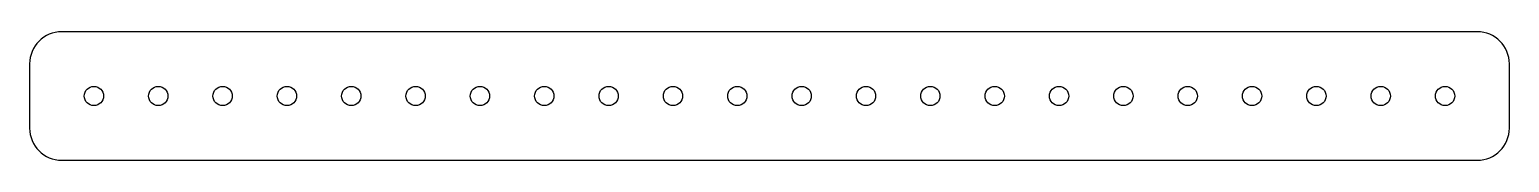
# Model space of a CAD drawing. Header units: millimetres. Extents: x -115 to 115, y -10 to 10.
import ezdxf

# ---------------------------------------------------------------- set-up
doc = ezdxf.new("R2010")
doc.units = ezdxf.units.MM

msp = doc.modelspace()

# ---------------------------------------------------------------- linework, layer by layer
at = {"color": 7, "linetype": 'Continuous', "lineweight": 25}
for p, q in [((110, 10), (-110, 10)), ((-115, 5), (-115, -5)), ((115, -5), (115, 5)), ((-110, -10), (110, -10))]:
    msp.add_line(p, q, dxfattribs=at)
for centre in [(-105, 0), (-95, 0), (-85, 0), (-75, 0), (-65, 0), (-55, 0), (-45, 0), (-35, 0), (-25, 0), (-15, 0), (-5, 0), (5, 0), (15, 0), (25, 0), (35, 0), (45, 0), (55, 0), (65, 0), (75, 0), (85, 0), (95, 0), (105, 0)]:
    msp.add_circle(centre, 1.5, dxfattribs=at)
for centre, start, end in [((-110, 5), 90, 180), ((110, 5), 0, 90), ((-110, -5), 180, 270), ((110, -5), 270, 0)]:
    msp.add_arc(centre, 5, start, end, dxfattribs=at)

doc.saveas('drawing.dxf')
